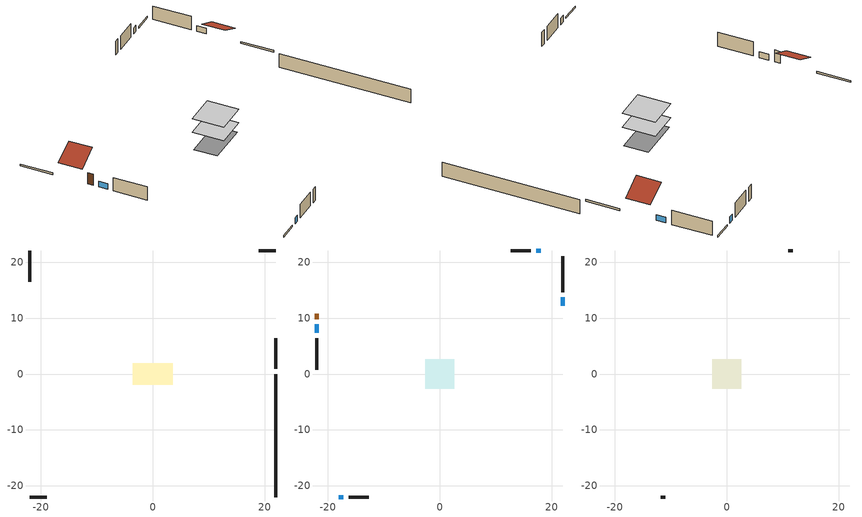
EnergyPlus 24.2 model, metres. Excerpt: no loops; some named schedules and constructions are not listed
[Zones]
basement - unconditioned
 floor foundation (Slab1 construction): -3.53,-1.96 -3.53,1.96 3.53,1.96 3.53,-1.96 z-2.13
 wall outside (RimJoist1 construction): 21.98,0.91 21.98,6.36 z0.3:0.61
 wall outside (RimJoist2 construction): -21.98,-21.98 -18.96,-21.98 z0.3:0.61
 wall outside (RimJoist3 construction): -21.98,21.98 -21.98,16.53 z0.3:0.61
 wall outside (RimJoist4 construction): 21.98,21.98 18.96,21.98 z0.3:0.61
 wall foundation (FoundationWall1 construction): 21.98,-21.98 21.98,-0.02 z-2.13:0.3
conditioned space
 floor to basement - unconditioned (Floor1 construction): -2.63,-2.63 -2.63,2.63 2.63,2.63 2.63,-2.63 z0.3
 wall outside (AdiabaticWallConstruction 1): -21.98,10.73 -21.98,9.82 z0.3:2.34
 wall outside (AdiabaticWallConstruction): 21.98,12.16 21.98,13.7 / -21.98,8.89 -21.98,7.35 z0.3:1.31; -18.04,-21.98 -17.22,-21.98 / 18.04,21.98 17.22,21.98 z0.3:1.37
 wall outside (Wall1 construction): 21.98,14.63 21.98,21.05 z0.3:2.74
 wall outside (Wall2 construction): -16.3,-21.98 -12.73,-21.98 z0.3:2.74
 wall outside (Wall3 construction): -21.98,6.42 -21.98,0.76 z0.3:2.74
 wall outside (Wall4 construction): 16.3,21.98 12.73,21.98 z0.3:2.74
 window (WindowConstruction): 21.98,12.16 21.98,13.7 z0.3:1.31
 window (WindowConstruction 1): -18.03,-21.98 -17.22,-21.98 z0.3:1.37
 window (WindowConstruction 2): -21.98,8.89 -21.98,7.35 z0.3:1.31
 window (WindowConstruction 3): 18.03,21.98 17.22,21.98 z0.3:1.37
 door (Door): -21.98,10.73 -21.98,9.82 z0.3:2.34
attic - unvented
 floor to conditioned space (Floor2 construction Reversed): -2.63,-2.63 -2.63,2.63 2.63,2.63 2.63,-2.63 z2.74
 wall outside (Wall5 construction): -11.8,-21.98 -11.01,-21.98 z0.3:2.74
 wall outside (Wall6 construction): 11.8,21.98 11.01,21.98 z0.3:2.74
 roof outside (Roof1 construction): 21.98,11.23,2.74 18.46,11.23,4.5 18.46,7.29,4.5 21.98,7.29,2.74
 roof outside (Roof2 construction): -21.98,11.66,2.74 -18.46,11.66,4.5 -18.46,15.6,4.5 -21.98,15.6,2.74
[Material] Roughness=Rough; Thermal Absorptance=0.9
Name | Thickness {m} | Conductivity {W/m-K} | Density {kg/m3} | Specific Heat {J/kg-K} | Solar Absorptance | Visible Absorptance
ceiling loosefill ins | 0.0846667 | 0.0480833 | 16.02 | 1046.75 | 0.7 | 0.7
ceiling stud and cavity | 0.1397 | 0.0920385 | 65.682 | 1177.47 | 0.7 | 0.7
floor covering | 0.0127 | 0.0433444 | 54.468 | 1339.84 | 0.6 | 0.6
floor stud and cavity | 0.1397 | 0.923637 | 92.3553 | 1139.71 | 0.7 | 0.7
gypsum board | 0.0127 | 0.160291 | 801 | 837.4 | 0.6 | 0.6
osb sheathing 0.75 in. | 0.01905 | 0.115458 | 512.64 | 1214.23 | 0.7 | 0.7
[Construction]
Floor1 construction Reversed: floor covering, osb sheathing 0.75 in., floor stud and cavity
Floor2 construction: ceiling loosefill ins, ceiling stud and cavity, gypsum board
[EnergyManagementSystem:Program]
mini_split_heat_pump_supply_fan_disaggregate_program: Set mini_split_heat_pump_supply_fan_clg = 0; Set mini_split_heat_pump_supply_fan_primary_htg = 0; Set mini_split_heat_pump_supply_fan_backup_htg = 0; If mini_split_heat_pump_clg_coil_s > 0; Set mini_split_heat_pump_supply_fan_clg = mini_split_heat_pump_supply_fan_s; ElseIf mini_split_heat_pump_htg_coil_s > 0 && (mini_split_heat_pump_backup_htg_coil_s > 0); Set mini_split_heat_pump_supply_fan_primary_htg = mini_split_heat_pump_supply_fan_s * mini_split_heat_pump_htg_coil_s / (mini_split_heat_pump_htg_coil_s + mini_split_heat_pump_backup_htg_coil_s); Set mini_split_heat_pump_supply_fan_backup_htg = mini_split_heat_pump_supply_fan_s * mini_split_heat_pump_backup_htg_coil_s / (mini_split_heat_pump_htg_coil_s + mini_split_heat_pump_backup_htg_coil_s); ElseIf mini_split_heat_pump_htg_coil_s > 0; Set mini_split_heat_pump_supply_fan_primary_htg = mini_split_heat_pump_supply_fan_s; Else; Set mini_split_heat_pump_supply_fan_backup_htg = mini_split_heat_pump_supply_fan_s; EndIf
natural_vent_program: Set Tin = tin_s; Set Tout = tout_s; Set Wout = out_wt_s; Set Pbar = out_pb_s; Set Phiout = (@RhFnTdbWPb Tout Wout Pbar); Set MaxHR = 0.0115; Set Tnvsp = (htg_sp_s + clg_sp_s) / 2; Set NVavail = natural_vent_s; Set ClgSsnAvail = cool_season; Set Qnv = 0; Set Qwhf = 0; Set whole_house_fan_mix_act = 0; Set whole_house_fan_act = 0; If ((Wout < MaxHR) && (Tin > Tout) && (Tin > Tnvsp) && (ClgSsnAvail > 0)); Set WHF_Flow = 0; Set Adj = (Tin-Tnvsp)/(Tin-Tout); Set Adj = (@Min Adj 1); Set Adj = (@Max Adj 0); If (WHF_Flow > 0); Set Qwhf = WHF_Flow*Adj; Set whole_house_fan_mix_act = WHF_Flow*Adj; Set WHF_W = 0; Set whole_house_fan_act = WHF_W*Adj; ElseIf (NVavail > 0); Set NVArea = 1942.0451481600003; Set Cs = 8.968567957270247e-05; Set Cw = 6.531778328561744e-05; Set Tdiff = Tin-Tout; Set dT = (@Abs Tdiff); Set Vwind = site_vw_s; Set SGNV = NVArea*Adj*((((Cs*dT)+(Cw*(Vwind^2)))^0.5)/1000); Set MaxNV = 0.37504090152960007; Set Qnv = (@Min SGNV MaxNV); EndIf; EndIf; Set natural_vent_flow_act = Qnv; Set whole_house_fan_flow_act = Qwhf; Set natural_vent_program_Qnv = Qnv; Set natural_vent_program_Qwhf = Qwhf
total_airflows_program: Set total_infil_flow_rate = 0; Set total_mechvent_flow_rate = 0; Set total_natvent_flow_rate = 0; Set total_whf_flow_rate = 0; Set total_infil_flow_rate = total_infil_flow_rate + (infil_program_Qinf * 1); Set total_mechvent_flow_rate = total_mechvent_flow_rate + (infil_program_Qfan * 1); Set total_natvent_flow_rate = total_natvent_flow_rate + (natural_vent_program_Qnv * 1); Set total_whf_flow_rate = total_whf_flow_rate + (natural_vent_program_Qwhf * 1)
total_loads_program: Set loads_htg_tot = 0; Set loads_clg_tot = 0; If htg_load_cond > 0; Set loads_htg_tot = loads_htg_tot + (htg_load_cond - clg_load_cond) * 1.0; EndIf; Set loads_htg_tot = (@Max loads_htg_tot 0); If clg_load_cond > 0; Set loads_clg_tot = loads_clg_tot + (clg_load_cond - htg_load_cond) * 1.0; EndIf; Set loads_clg_tot = (@Max loads_clg_tot 0)
unmet_hours_program: Set htg_unmet_hours = 0; Set clg_unmet_hours = 0; Set unit_htg_unmet_hours = 0; If ((DayOfYear >= 1) && (DayOfYear <= 365)); Set unit_htg_unmet_hours = unit_htg_unmet_hours + conditioned_space_htg_unmet_s; If unit_htg_unmet_hours > htg_unmet_hours; Set htg_unmet_hours = unit_htg_unmet_hours; EndIf; EndIf; Set unit_clg_unmet_hours = 0; If ((DayOfYear >= 1) && (DayOfYear <= 365)); Set unit_clg_unmet_hours = unit_clg_unmet_hours + conditioned_space_clg_unmet_s; If unit_clg_unmet_hours > clg_unmet_hours; Set clg_unmet_hours = unit_clg_unmet_hours; EndIf; EndIf
water_heater_Control: Set water_heater_HPWHSchedOverride = water_heater_T_set; If (water_heater_amb_temp<5.56) || (water_heater_amb_temp>48.89); Set water_heater_UESchedOverride = water_heater_T_set; Set water_heater_LESchedOverride = water_heater_T_set; Else; Set water_heater_UESchedOverride = water_heater_T_set - 9.0; Set water_heater_LESchedOverride = 0; EndIf
water_heater_hpwh_EC_adj: If WarmupFlag == 0; Set dhw_e_cons = water_heater_tank_energy + water_heater_tank_on_cycle_parasitic + water_heater_tank_off_cycle_parasitic + water_heater_coil_energy + water_heater_fan_energy; Set water_heater_hpwh_ec_adj_act = 0.0 * dhw_e_cons / 1; EndIf
water_heater_InletAir: Set water_heater_Tamb_act = water_heater_amb_temp; Set water_heater_RHamb_act = 0; Set water_heater_RHamb_act = water_heater_RHamb_act + (water_heater_amb_rh / 100) / 1; Set water_heater_sens_act = (0 - water_heater_sens_cool - (water_heater_tl + water_heater_fan_pwr)) / 1; Set water_heater_lat_act = (0 - water_heater_lat_cool) / 1
[EnergyManagementSystem:ProgramCallingManager]
component_loads_program_calling_manager: EndOfZoneTimestepAfterZoneReporting; component_loads_program
fridge_schedule_1_program_calling_manager: BeginZoneTimestepAfterInitHeatBalance; fridge_schedule_1_program
fridge_schedule_program_calling_manager: BeginZoneTimestepAfterInitHeatBalance; fridge_schedule_program
infil_program_calling_manager: BeginZoneTimestepAfterInitHeatBalance; infil_program
mini_split_heat_pump_supply_fan_disaggregate_program_calling_manager: EndOfSystemTimestepBeforeHVACReporting; mini_split_heat_pump_supply_fan_disaggregate_program
natural_vent_program_calling_manager: BeginZoneTimestepAfterInitHeatBalance; natural_vent_program
total_airflows_program_calling_manager: EndOfZoneTimestepAfterZoneReporting; total_airflows_program
total_loads_program_calling_manager: EndOfZoneTimestepAfterZoneReporting; total_loads_program
unmet_hours_program_calling_manager: EndOfZoneTimestepBeforeZoneReporting; unmet_hours_program
water_heater_hpwh_EC_adj_ProgramManager: EndOfSystemTimestepBeforeHVACReporting; water_heater_hpwh_EC_adj
water_heater_ProgramManager: InsideHVACSystemIterationLoop; water_heater_Control; water_heater_InletAir
[EnergyManagementSystem:OutputVariable]
Name | EMS Variable | Type of Data in Variable | Update Frequency | EMS Program or Subroutine | Units
mini split heat pump supply fan disaggregate clg | mini_split_heat_pump_supply_fan_clg | Summed | SystemTimestep | mini_split_heat_pump_supply_fan_disaggregate_program | J
mini split heat pump supply fan disaggregate htg backup | mini_split_heat_pump_supply_fan_backup_htg | Summed | SystemTimestep | mini_split_heat_pump_supply_fan_disaggregate_program | J
mini split heat pump supply fan disaggregate htg primary | mini_split_heat_pump_supply_fan_primary_htg | Summed | SystemTimestep | mini_split_heat_pump_supply_fan_disaggregate_program | J
loads_htg_tot_peakload_outvar; loads_htg_tot_annual_outvar; loads_htg_tot_timeseries_outvar | loads_htg_tot | Summed | ZoneTimestep | total_loads_program | J
loads_clg_tot_peakload_outvar; loads_clg_tot_annual_outvar; loads_clg_tot_timeseries_outvar | loads_clg_tot | Summed | ZoneTimestep | total_loads_program | J
htg_unmet_hours_annual_outvar; htg_unmet_hours_timeseries_outvar | htg_unmet_hours | Summed | ZoneTimestep | unmet_hours_program | hr
clg_unmet_hours_annual_outvar; clg_unmet_hours_timeseries_outvar | clg_unmet_hours | Summed | ZoneTimestep | unmet_hours_program | hr
loads_htg_roofs_annual_outvar; loads_htg_roofs_timeseries_outvar | loads_htg_roofs | Summed | ZoneTimestep | component_loads_program | J
loads_htg_ceilings_annual_outvar; loads_htg_ceilings_timeseries_outvar | loads_htg_ceilings | Summed | ZoneTimestep | component_loads_program | J
loads_htg_walls_annual_outvar; loads_htg_walls_timeseries_outvar | loads_htg_walls | Summed | ZoneTimestep | component_loads_program | J
loads_htg_rim_joists_annual_outvar; loads_htg_rim_joists_timeseries_outvar | loads_htg_rim_joists | Summed | ZoneTimestep | component_loads_program | J
loads_htg_foundation_walls_annual_outvar; loads_htg_foundation_walls_timeseries_outvar | loads_htg_foundation_walls | Summed | ZoneTimestep | component_loads_program | J
loads_htg_doors_annual_outvar; loads_htg_doors_timeseries_outvar | loads_htg_doors | Summed | ZoneTimestep | component_loads_program | J
loads_htg_windows_conduction_annual_outvar; loads_htg_windows_conduction_timeseries_outvar | loads_htg_windows_conduction | Summed | ZoneTimestep | component_loads_program | J
loads_htg_windows_solar_annual_outvar; loads_htg_windows_solar_timeseries_outvar | loads_htg_windows_solar | Summed | ZoneTimestep | component_loads_program | J
loads_htg_skylights_conduction_annual_outvar; loads_htg_skylights_conduction_timeseries_outvar | loads_htg_skylights_conduction | Summed | ZoneTimestep | component_loads_program | J
loads_htg_skylights_solar_annual_outvar; loads_htg_skylights_solar_timeseries_outvar | loads_htg_skylights_solar | Summed | ZoneTimestep | component_loads_program | J
loads_htg_floors_annual_outvar; loads_htg_floors_timeseries_outvar | loads_htg_floors | Summed | ZoneTimestep | component_loads_program | J
loads_htg_slabs_annual_outvar; loads_htg_slabs_timeseries_outvar | loads_htg_slabs | Summed | ZoneTimestep | component_loads_program | J
loads_htg_internal_mass_annual_outvar; loads_htg_internal_mass_timeseries_outvar | loads_htg_internal_mass | Summed | ZoneTimestep | component_loads_program | J
loads_htg_infil_annual_outvar; loads_htg_infil_timeseries_outvar | loads_htg_infil | Summed | ZoneTimestep | component_loads_program | J
loads_htg_natvent_annual_outvar; loads_htg_natvent_timeseries_outvar | loads_htg_natvent | Summed | ZoneTimestep | component_loads_program | J
loads_htg_mechvent_annual_outvar; loads_htg_mechvent_timeseries_outvar | loads_htg_mechvent | Summed | ZoneTimestep | component_loads_program | J
loads_htg_whf_annual_outvar; loads_htg_whf_timeseries_outvar | loads_htg_whf | Summed | ZoneTimestep | component_loads_program | J
loads_htg_ducts_annual_outvar; loads_htg_ducts_timeseries_outvar | loads_htg_ducts | Summed | ZoneTimestep | component_loads_program | J
loads_htg_intgains_annual_outvar; loads_htg_intgains_timeseries_outvar | loads_htg_intgains | Summed | ZoneTimestep | component_loads_program | J
loads_htg_lighting_annual_outvar; loads_htg_lighting_timeseries_outvar | loads_htg_lighting | Summed | ZoneTimestep | component_loads_program | J
loads_clg_roofs_annual_outvar; loads_clg_roofs_timeseries_outvar | loads_clg_roofs | Summed | ZoneTimestep | component_loads_program | J
loads_clg_ceilings_annual_outvar; loads_clg_ceilings_timeseries_outvar | loads_clg_ceilings | Summed | ZoneTimestep | component_loads_program | J
loads_clg_walls_annual_outvar; loads_clg_walls_timeseries_outvar | loads_clg_walls | Summed | ZoneTimestep | component_loads_program | J
loads_clg_rim_joists_annual_outvar; loads_clg_rim_joists_timeseries_outvar | loads_clg_rim_joists | Summed | ZoneTimestep | component_loads_program | J
loads_clg_foundation_walls_annual_outvar; loads_clg_foundation_walls_timeseries_outvar | loads_clg_foundation_walls | Summed | ZoneTimestep | component_loads_program | J
loads_clg_doors_annual_outvar; loads_clg_doors_timeseries_outvar | loads_clg_doors | Summed | ZoneTimestep | component_loads_program | J
loads_clg_windows_conduction_annual_outvar; loads_clg_windows_conduction_timeseries_outvar | loads_clg_windows_conduction | Summed | ZoneTimestep | component_loads_program | J
loads_clg_windows_solar_annual_outvar; loads_clg_windows_solar_timeseries_outvar | loads_clg_windows_solar | Summed | ZoneTimestep | component_loads_program | J
loads_clg_skylights_conduction_annual_outvar; loads_clg_skylights_conduction_timeseries_outvar | loads_clg_skylights_conduction | Summed | ZoneTimestep | component_loads_program | J
loads_clg_skylights_solar_annual_outvar; loads_clg_skylights_solar_timeseries_outvar | loads_clg_skylights_solar | Summed | ZoneTimestep | component_loads_program | J
loads_clg_floors_annual_outvar; loads_clg_floors_timeseries_outvar | loads_clg_floors | Summed | ZoneTimestep | component_loads_program | J
loads_clg_slabs_annual_outvar; loads_clg_slabs_timeseries_outvar | loads_clg_slabs | Summed | ZoneTimestep | component_loads_program | J
loads_clg_internal_mass_annual_outvar; loads_clg_internal_mass_timeseries_outvar | loads_clg_internal_mass | Summed | ZoneTimestep | component_loads_program | J
loads_clg_infil_annual_outvar; loads_clg_infil_timeseries_outvar | loads_clg_infil | Summed | ZoneTimestep | component_loads_program | J
loads_clg_natvent_annual_outvar; loads_clg_natvent_timeseries_outvar | loads_clg_natvent | Summed | ZoneTimestep | component_loads_program | J
loads_clg_mechvent_annual_outvar; loads_clg_mechvent_timeseries_outvar | loads_clg_mechvent | Summed | ZoneTimestep | component_loads_program | J
loads_clg_whf_annual_outvar; loads_clg_whf_timeseries_outvar | loads_clg_whf | Summed | ZoneTimestep | component_loads_program | J
loads_clg_ducts_annual_outvar; loads_clg_ducts_timeseries_outvar | loads_clg_ducts | Summed | ZoneTimestep | component_loads_program | J
loads_clg_intgains_annual_outvar; loads_clg_intgains_timeseries_outvar | loads_clg_intgains | Summed | ZoneTimestep | component_loads_program | J
loads_clg_lighting_annual_outvar; loads_clg_lighting_timeseries_outvar | loads_clg_lighting | Summed | ZoneTimestep | component_loads_program | J
total_infil_flow_rate_timeseries_outvar | total_infil_flow_rate | Averaged | ZoneTimestep | total_airflows_program | m^3/s
total_mechvent_flow_rate_timeseries_outvar | total_mechvent_flow_rate | Averaged | ZoneTimestep | total_airflows_program | m^3/s
total_natvent_flow_rate_timeseries_outvar | total_natvent_flow_rate | Averaged | ZoneTimestep | total_airflows_program | m^3/s
total_whf_flow_rate_timeseries_outvar | total_whf_flow_rate | Averaged | ZoneTimestep | total_airflows_program | m^3/s
[Schedule:Day:Interval]
freezer schedule day; freezer schedule day 6: No, 01:00, 0.610949, 02:00, 0.595675, 03:00, 0.580401, 04:00, 0.565128, 06:00, 0.549854, 07:00, 0.580401, 08:00, 0.610949, 10:00, 0.626223, 12:00, 0.610949, 15:00, 0.641496, 16:00, 0.626223, 17:00, 0.672044, 18:00, 0.733139, 19:00, 0.763686, 20:00, 0.733139, 21:00, 0.717865, 22:00, 0.702591, 23:00, 0.672044, 24:00, 0.626223
freezer schedule day 1: No, 01:00, 0.609489, 02:00, 0.594252, 03:00, 0.579015, 04:00, 0.563777, 06:00, 0.54854, 07:00, 0.579015, 08:00, 0.609489, 10:00, 0.624726, 12:00, 0.609489, 15:00, 0.639964, 16:00, 0.624726, 17:00, 0.670438, 18:00, 0.731387, 19:00, 0.761861, 20:00, 0.731387, 21:00, 0.71615, 22:00, 0.700912, 23:00, 0.670438, 24:00, 0.624726
freezer schedule day 2: No, 01:00, 0.791241, 02:00, 0.77146, 03:00, 0.751679, 04:00, 0.731898, 06:00, 0.712117, 07:00, 0.751679, 08:00, 0.791241, 10:00, 0.811022, 12:00, 0.791241, 15:00, 0.830803, 16:00, 0.811022, 17:00, 0.870365, 18:00, 0.949489, 19:00, 0.989051, 20:00, 0.949489, 21:00, 0.929708, 22:00, 0.909927, 23:00, 0.870365, 24:00, 0.811022
freezer schedule day 3: No, 01:00, 0.8, 02:00, 0.78, 03:00, 0.76, 04:00, 0.74, 06:00, 0.72, 07:00, 0.76, 08:00, 0.8, 10:00, 0.82, 12:00, 0.8, 15:00, 0.84, 16:00, 0.82, 17:00, 0.88, 18:00, 0.96, 19:00, 1, 20:00, 0.96, 21:00, 0.94, 22:00, 0.92, 23:00, 0.88, 24:00, 0.82
freezer schedule day 4: No, 01:00, 0.679562, 02:00, 0.662573, 03:00, 0.645584, 04:00, 0.628595, 06:00, 0.611606, 07:00, 0.645584, 08:00, 0.679562, 10:00, 0.696551, 12:00, 0.679562, 15:00, 0.71354, 16:00, 0.696551, 17:00, 0.747518, 18:00, 0.815474, 19:00, 0.849453, 20:00, 0.815474, 21:00, 0.798485, 22:00, 0.781496, 23:00, 0.747518, 24:00, 0.696551
freezer schedule day 5: No, 01:00, 0.675182, 02:00, 0.658303, 03:00, 0.641423, 04:00, 0.624544, 06:00, 0.607664, 07:00, 0.641423, 08:00, 0.675182, 10:00, 0.692062, 12:00, 0.675182, 15:00, 0.708942, 16:00, 0.692062, 17:00, 0.742701, 18:00, 0.810219, 19:00, 0.843978, 20:00, 0.810219, 21:00, 0.793339, 22:00, 0.77646, 23:00, 0.742701, 24:00, 0.692062
freezer schedule default day; trans schedule winter=0.85 summer=0.7 default day; mech vent bath fan 0 schedule default day; mech vent range fan 0 schedule default day; misc pool heater schedule default day; misc pool pump schedule default day; misc well pump schedule default day; general water use schedule default day; misc grill schedule default day; cooling season schedule day; cooling season schedule day 2; cooling season schedule default day; exterior lighting schedule default day; natural vent schedule default day: No, 24:00, 0
trans schedule winter=0.85 summer=0.7 day; trans schedule winter=0.85 summer=0.7 day 2: No, 24:00, 0.85
trans schedule winter=0.85 summer=0.7 day 1: No, 24:00, 0.7
mech vent bath fan 0 schedule day: No, 04:00, 0, 05:00, 1, 24:00, 0
mech vent range fan 0 schedule day: No, 06:00, 0, 07:00, 1, 24:00, 0
misc pool heater schedule day; misc pool heater schedule day 10; misc pool pump schedule day; misc pool pump schedule day 10: No, 03:00, 0.0234796, 04:00, 0.0313062, 05:00, 0.0626123, 06:00, 0.117398, 07:00, 0.20349, 08:00, 0.344368, 09:00, 0.657429, 10:00, 0.947011, 11:00, 0.993971, 12:00, 0.947011, 13:00, 0.939185, 14:00, 0.704389, 15:00, 0.586991, 16:00, 0.477419, 17:00, 0.289582, 18:00, 0.18001, 19:00, 0.101745, 20:00, 0.0626123, 21:00, 0.0313062, 24:00, 0.0234796
misc pool heater schedule day 1; misc pool pump schedule day 1: No, 03:00, 0.023622, 04:00, 0.0314961, 05:00, 0.0629921, 06:00, 0.11811, 07:00, 0.204724, 08:00, 0.346457, 09:00, 0.661417, 10:00, 0.952756, 11:00, 1, 12:00, 0.952756, 13:00, 0.944882, 14:00, 0.708661, 15:00, 0.590551, 16:00, 0.480315, 17:00, 0.291339, 18:00, 0.181102, 19:00, 0.102362, 20:00, 0.0629921, 21:00, 0.0314961, 24:00, 0.023622
misc pool heater schedule day 2; misc pool heater schedule day 4; misc pool pump schedule day 2; misc pool pump schedule day 4: No, 03:00, 0.0206108, 04:00, 0.0274811, 05:00, 0.0549621, 06:00, 0.103054, 07:00, 0.178627, 08:00, 0.302292, 09:00, 0.577102, 10:00, 0.831302, 11:00, 0.872524, 12:00, 0.831302, 13:00, 0.824432, 14:00, 0.618324, 15:00, 0.51527, 16:00, 0.419086, 17:00, 0.2542, 18:00, 0.158016, 19:00, 0.0893134, 20:00, 0.0549621, 21:00, 0.0274811, 24:00, 0.0206108
misc pool heater schedule day 3; misc pool pump schedule day 3: No, 03:00, 0.0205498, 04:00, 0.0273997, 05:00, 0.0547994, 06:00, 0.102749, 07:00, 0.178098, 08:00, 0.301396, 09:00, 0.575393, 10:00, 0.82884, 11:00, 0.86994, 12:00, 0.82884, 13:00, 0.82199, 14:00, 0.616493, 15:00, 0.513744, 16:00, 0.417845, 17:00, 0.253447, 18:00, 0.157548, 19:00, 0.0890489, 20:00, 0.0547994, 21:00, 0.0273997, 24:00, 0.0205498
misc pool heater schedule day 5; misc pool heater schedule day 7; misc pool pump schedule day 5; misc pool pump schedule day 7: No, 03:00, 0.0180675, 04:00, 0.02409, 05:00, 0.04818, 06:00, 0.0903375, 07:00, 0.156585, 08:00, 0.26499, 09:00, 0.50589, 10:00, 0.728723, 11:00, 0.764858, 12:00, 0.728723, 13:00, 0.7227, 14:00, 0.542025, 15:00, 0.451688, 16:00, 0.367373, 17:00, 0.222833, 18:00, 0.138518, 19:00, 0.0782925, 20:00, 0.04818, 21:00, 0.02409, 24:00, 0.0180675
misc pool heater schedule day 6; misc pool pump schedule day 6: No, 03:00, 0.0179658, 04:00, 0.0239544, 05:00, 0.0479087, 06:00, 0.0898289, 07:00, 0.155703, 08:00, 0.263498, 09:00, 0.503042, 10:00, 0.72462, 11:00, 0.760551, 12:00, 0.72462, 13:00, 0.718631, 14:00, 0.538973, 15:00, 0.449144, 16:00, 0.365304, 17:00, 0.221578, 18:00, 0.137738, 19:00, 0.0778517, 20:00, 0.0479087, 21:00, 0.0239544, 24:00, 0.0179658
misc pool heater schedule day 8; misc pool pump schedule day 8: No, 03:00, 0.0198987, 04:00, 0.0265316, 05:00, 0.0530631, 06:00, 0.0994934, 07:00, 0.172455, 08:00, 0.291847, 09:00, 0.557163, 10:00, 0.80258, 11:00, 0.842377, 12:00, 0.80258, 13:00, 0.795947, 14:00, 0.59696, 15:00, 0.497467, 16:00, 0.404606, 17:00, 0.245417, 18:00, 0.152557, 19:00, 0.0862276, 20:00, 0.0530631, 21:00, 0.0265316, 24:00, 0.0198987
misc pool heater schedule day 9; misc pool pump schedule day 9: No, 03:00, 0.0198173, 04:00, 0.0264231, 05:00, 0.0528461, 06:00, 0.0990865, 07:00, 0.17175, 08:00, 0.290654, 09:00, 0.554884, 10:00, 0.799297, 11:00, 0.838932, 12:00, 0.799297, 13:00, 0.792692, 14:00, 0.594519, 15:00, 0.495432, 16:00, 0.402952, 17:00, 0.244413, 18:00, 0.151933, 19:00, 0.0858749, 20:00, 0.0528461, 21:00, 0.0264231, 24:00, 0.0198173
misc well pump schedule day: No, 01:00, 0.511628, 02:00, 0.267442, 03:00, 0.22093, 04:00, 0.174419, 05:00, 0.186047, 06:00, 0.209302, 07:00, 0.302326, 09:00, 0.383721, 10:00, 0.372093, 12:00, 0.383721, 15:00, 0.372093, 16:00, 0.383721, 17:00, 0.523256, 18:00, 0.662791, 19:00, 0.767442, 20:00, 0.883721, 21:00, 0.94186, 22:00, 1, 23:00, 0.872093, 24:00, 0.755814
general water use schedule day: No, 01:00, 0.315068, 03:00, 0.287671, 04:00, 0.342466, 05:00, 0.369863, 06:00, 0.520548, 07:00, 0.60274, 08:00, 0.534247, 10:00, 0.506849, 11:00, 0.465753, 14:00, 0.479452, 15:00, 0.534247, 16:00, 0.589041, 17:00, 0.69863, 18:00, 0.876712, 19:00, 0.890411, 20:00, 0.986301, 21:00, 1, 22:00, 0.863014, 23:00, 0.616438, 24:00, 0.465753
misc grill schedule day: No, 01:00, 0.0248447, 03:00, 0.00621118, 04:00, 0.0124224, 05:00, 0.0434783, 06:00, 0.0745342, 07:00, 0.180124, 08:00, 0.285714, 09:00, 0.273292, 10:00, 0.254658, 11:00, 0.273292, 12:00, 0.285714, 13:00, 0.26087, 14:00, 0.236025, 15:00, 0.304348, 16:00, 0.36646, 17:00, 0.68323, 18:00, 1, 19:00, 0.714286, 20:00, 0.434783, 21:00, 0.273292, 22:00, 0.118012, 23:00, 0.0807453, 24:00, 0.0434783
cooling season schedule day 1; natural vent schedule day: No, 24:00, 1
exterior lighting schedule day: No, 01:00, 0.566667, 03:00, 0.524167, 05:00, 0.495833, 06:00, 0.5525, 07:00, 0.623333, 08:00, 0.580833, 09:00, 0.439167, 10:00, 0.354167, 12:00, 0.34, 13:00, 0.354167, 14:00, 0.396667, 15:00, 0.425, 16:00, 0.495833, 17:00, 0.623333, 18:00, 0.793333, 19:00, 0.906667, 20:00, 0.963333, 21:00, 0.991667, 22:00, 0.920833, 23:00, 0.793333, 24:00, 0.665833
exterior lighting schedule day 1: No, 01:00, 0.528571, 03:00, 0.488929, 05:00, 0.4625, 06:00, 0.515357, 07:00, 0.581429, 08:00, 0.541786, 09:00, 0.409643, 10:00, 0.330357, 12:00, 0.317143, 13:00, 0.330357, 14:00, 0.37, 15:00, 0.396429, 16:00, 0.4625, 17:00, 0.581429, 18:00, 0.74, 19:00, 0.845714, 20:00, 0.898571, 21:00, 0.925, 22:00, 0.858929, 23:00, 0.74, 24:00, 0.621071
exterior lighting schedule day 10: No, 01:00, 0.552381, 03:00, 0.510952, 05:00, 0.483333, 06:00, 0.538571, 07:00, 0.607619, 08:00, 0.56619, 09:00, 0.428095, 10:00, 0.345238, 12:00, 0.331429, 13:00, 0.345238, 14:00, 0.386667, 15:00, 0.414286, 16:00, 0.483333, 17:00, 0.607619, 18:00, 0.773333, 19:00, 0.88381, 20:00, 0.939048, 21:00, 0.966667, 22:00, 0.897619, 23:00, 0.773333, 24:00, 0.649048
exterior lighting schedule day 11: No, 01:00, 0.571429, 03:00, 0.528571, 05:00, 0.5, 06:00, 0.557143, 07:00, 0.628571, 08:00, 0.585714, 09:00, 0.442857, 10:00, 0.357143, 12:00, 0.342857, 13:00, 0.357143, 14:00, 0.4, 15:00, 0.428571, 16:00, 0.5, 17:00, 0.628571, 18:00, 0.8, 19:00, 0.914286, 20:00, 0.971429, 21:00, 1, 22:00, 0.928571, 23:00, 0.8, 24:00, 0.671429
exterior lighting schedule day 2: No, 01:00, 0.485714, 03:00, 0.449286, 05:00, 0.425, 06:00, 0.473571, 07:00, 0.534286, 08:00, 0.497857, 09:00, 0.376429, 10:00, 0.303571, 12:00, 0.291429, 13:00, 0.303571, 14:00, 0.34, 15:00, 0.364286, 16:00, 0.425, 17:00, 0.534286, 18:00, 0.68, 19:00, 0.777143, 20:00, 0.825714, 21:00, 0.85, 22:00, 0.789286, 23:00, 0.68, 24:00, 0.570714
exterior lighting schedule day 3: No, 01:00, 0.442857, 03:00, 0.409643, 05:00, 0.3875, 06:00, 0.431786, 07:00, 0.487143, 08:00, 0.453929, 09:00, 0.343214, 10:00, 0.276786, 12:00, 0.265714, 13:00, 0.276786, 14:00, 0.31, 15:00, 0.332143, 16:00, 0.3875, 17:00, 0.487143, 18:00, 0.62, 19:00, 0.708571, 20:00, 0.752857, 21:00, 0.775, 22:00, 0.719643, 23:00, 0.62, 24:00, 0.520357
exterior lighting schedule day 4: No, 01:00, 0.4, 03:00, 0.37, 05:00, 0.35, 06:00, 0.39, 07:00, 0.44, 08:00, 0.41, 09:00, 0.31, 10:00, 0.25, 12:00, 0.24, 13:00, 0.25, 14:00, 0.28, 15:00, 0.3, 16:00, 0.35, 17:00, 0.44, 18:00, 0.56, 19:00, 0.64, 20:00, 0.68, 21:00, 0.7, 22:00, 0.65, 23:00, 0.56, 24:00, 0.47
exterior lighting schedule day 5: No, 01:00, 0.380952, 03:00, 0.352381, 05:00, 0.333333, 06:00, 0.371429, 07:00, 0.419048, 08:00, 0.390476, 09:00, 0.295238, 10:00, 0.238095, 12:00, 0.228571, 13:00, 0.238095, 14:00, 0.266667, 15:00, 0.285714, 16:00, 0.333333, 17:00, 0.419048, 18:00, 0.533333, 19:00, 0.609524, 20:00, 0.647619, 21:00, 0.666667, 22:00, 0.619048, 23:00, 0.533333, 24:00, 0.447619
exterior lighting schedule day 6: No, 01:00, 0.390476, 03:00, 0.36119, 05:00, 0.341667, 06:00, 0.380714, 07:00, 0.429524, 08:00, 0.400238, 09:00, 0.302619, 10:00, 0.244048, 12:00, 0.234286, 13:00, 0.244048, 14:00, 0.273333, 15:00, 0.292857, 16:00, 0.341667, 17:00, 0.429524, 18:00, 0.546667, 19:00, 0.624762, 20:00, 0.66381, 21:00, 0.683333, 22:00, 0.634524, 23:00, 0.546667, 24:00, 0.45881
exterior lighting schedule day 7: No, 01:00, 0.419048, 03:00, 0.387619, 05:00, 0.366667, 06:00, 0.408571, 07:00, 0.460952, 08:00, 0.429524, 09:00, 0.324762, 10:00, 0.261905, 12:00, 0.251429, 13:00, 0.261905, 14:00, 0.293333, 15:00, 0.314286, 16:00, 0.366667, 17:00, 0.460952, 18:00, 0.586667, 19:00, 0.670476, 20:00, 0.712381, 21:00, 0.733333, 22:00, 0.680952, 23:00, 0.586667, 24:00, 0.492381
exterior lighting schedule day 8: No, 01:00, 0.466667, 03:00, 0.431667, 05:00, 0.408333, 06:00, 0.455, 07:00, 0.513333, 08:00, 0.478333, 09:00, 0.361667, 10:00, 0.291667, 12:00, 0.28, 13:00, 0.291667, 14:00, 0.326667, 15:00, 0.35, 16:00, 0.408333, 17:00, 0.513333, 18:00, 0.653333, 19:00, 0.746667, 20:00, 0.793333, 21:00, 0.816667, 22:00, 0.758333, 23:00, 0.653333, 24:00, 0.548333
exterior lighting schedule day 9: No, 01:00, 0.509524, 03:00, 0.47131, 05:00, 0.445833, 06:00, 0.496786, 07:00, 0.560476, 08:00, 0.522262, 09:00, 0.394881, 10:00, 0.318452, 12:00, 0.305714, 13:00, 0.318452, 14:00, 0.356667, 15:00, 0.382143, 16:00, 0.445833, 17:00, 0.560476, 18:00, 0.713333, 19:00, 0.815238, 20:00, 0.86619, 21:00, 0.891667, 22:00, 0.827976, 23:00, 0.713333, 24:00, 0.59869
[Schedule:Week:Daily]
trans schedule winter=0.85 summer=0.7 Week Rule - Jan1-May26: trans schedule winter=0.85 summer=0.7 day, trans schedule winter=0.85 summer=0.7 day, trans schedule winter=0.85 summer=0.7 day, trans schedule winter=0.85 summer=0.7 day, trans schedule winter=0.85 summer=0.7 day, trans schedule winter=0.85 summer=0.7 day, trans schedule winter=0.85 summer=0.7 day, trans schedule winter=0.85 summer=0.7 default day, trans schedule winter=0.85 summer=0.7 default day, trans schedule winter=0.85 summer=0.7 default day, trans schedule winter=0.85 summer=0.7 default day, trans schedule winter=0.85 summer=0.7 default day
trans schedule winter=0.85 summer=0.7 Week Rule - May27-Jun2: trans schedule winter=0.85 summer=0.7 day, trans schedule winter=0.85 summer=0.7 day, trans schedule winter=0.85 summer=0.7 day, trans schedule winter=0.85 summer=0.7 day, trans schedule winter=0.85 summer=0.7 day, trans schedule winter=0.85 summer=0.7 day 1, trans schedule winter=0.85 summer=0.7 day 1, trans schedule winter=0.85 summer=0.7 default day, trans schedule winter=0.85 summer=0.7 default day, trans schedule winter=0.85 summer=0.7 default day, trans schedule winter=0.85 summer=0.7 default day, trans schedule winter=0.85 summer=0.7 default day
trans schedule winter=0.85 summer=0.7 Week Rule - Jun3-Sep29: trans schedule winter=0.85 summer=0.7 day 1, trans schedule winter=0.85 summer=0.7 day 1, trans schedule winter=0.85 summer=0.7 day 1, trans schedule winter=0.85 summer=0.7 day 1, trans schedule winter=0.85 summer=0.7 day 1, trans schedule winter=0.85 summer=0.7 day 1, trans schedule winter=0.85 summer=0.7 day 1, trans schedule winter=0.85 summer=0.7 default day, trans schedule winter=0.85 summer=0.7 default day, trans schedule winter=0.85 summer=0.7 default day, trans schedule winter=0.85 summer=0.7 default day, trans schedule winter=0.85 summer=0.7 default day
trans schedule winter=0.85 summer=0.7 Week Rule - Sep30-Oct6: trans schedule winter=0.85 summer=0.7 day 1, trans schedule winter=0.85 summer=0.7 day 2, trans schedule winter=0.85 summer=0.7 day 2, trans schedule winter=0.85 summer=0.7 day 2, trans schedule winter=0.85 summer=0.7 day 2, trans schedule winter=0.85 summer=0.7 day 2, trans schedule winter=0.85 summer=0.7 day 2, trans schedule winter=0.85 summer=0.7 default day, trans schedule winter=0.85 summer=0.7 default day, trans schedule winter=0.85 summer=0.7 default day, trans schedule winter=0.85 summer=0.7 default day, trans schedule winter=0.85 summer=0.7 default day
trans schedule winter=0.85 summer=0.7 Week Rule - Oct7-Dec31: trans schedule winter=0.85 summer=0.7 day 2, trans schedule winter=0.85 summer=0.7 day 2, trans schedule winter=0.85 summer=0.7 day 2, trans schedule winter=0.85 summer=0.7 day 2, trans schedule winter=0.85 summer=0.7 day 2, trans schedule winter=0.85 summer=0.7 day 2, trans schedule winter=0.85 summer=0.7 day 2, trans schedule winter=0.85 summer=0.7 default day, trans schedule winter=0.85 summer=0.7 default day, trans schedule winter=0.85 summer=0.7 default day, trans schedule winter=0.85 summer=0.7 default day, trans schedule winter=0.85 summer=0.7 default day
misc pool pump schedule Week Rule - Aug26-Sep1: misc pool pump schedule day 6, misc pool pump schedule day 6, misc pool pump schedule day 6, misc pool pump schedule day 6, misc pool pump schedule day 6, misc pool pump schedule day 6, misc pool pump schedule day 7, misc pool pump schedule default day, misc pool pump schedule default day, misc pool pump schedule default day, misc pool pump schedule default day, misc pool pump schedule default day
misc pool pump schedule Week Rule - Sep2-Sep29: misc pool pump schedule day 7, misc pool pump schedule day 7, misc pool pump schedule day 7, misc pool pump schedule day 7, misc pool pump schedule day 7, misc pool pump schedule day 7, misc pool pump schedule day 7, misc pool pump schedule default day, misc pool pump schedule default day, misc pool pump schedule default day, misc pool pump schedule default day, misc pool pump schedule default day
misc pool pump schedule Week Rule - Sep30-Oct6: misc pool pump schedule day 7, misc pool pump schedule day 8, misc pool pump schedule day 8, misc pool pump schedule day 8, misc pool pump schedule day 8, misc pool pump schedule day 8, misc pool pump schedule day 8, misc pool pump schedule default day, misc pool pump schedule default day, misc pool pump schedule default day, misc pool pump schedule default day, misc pool pump schedule default day
misc pool pump schedule Week Rule - Oct7-Oct27: misc pool pump schedule day 8, misc pool pump schedule day 8, misc pool pump schedule day 8, misc pool pump schedule day 8, misc pool pump schedule day 8, misc pool pump schedule day 8, misc pool pump schedule day 8, misc pool pump schedule default day, misc pool pump schedule default day, misc pool pump schedule default day, misc pool pump schedule default day, misc pool pump schedule default day
misc pool pump schedule Week Rule - Oct28-Nov3: misc pool pump schedule day 8, misc pool pump schedule day 8, misc pool pump schedule day 8, misc pool pump schedule day 8, misc pool pump schedule day 9, misc pool pump schedule day 9, misc pool pump schedule day 9, misc pool pump schedule default day, misc pool pump schedule default day, misc pool pump schedule default day, misc pool pump schedule default day, misc pool pump schedule default day
misc pool pump schedule Week Rule - Nov4-Nov24: misc pool pump schedule day 9, misc pool pump schedule day 9, misc pool pump schedule day 9, misc pool pump schedule day 9, misc pool pump schedule day 9, misc pool pump schedule day 9, misc pool pump schedule day 9, misc pool pump schedule default day, misc pool pump schedule default day, misc pool pump schedule default day, misc pool pump schedule default day, misc pool pump schedule default day
misc pool pump schedule Week Rule - Nov25-Dec1: misc pool pump schedule day 9, misc pool pump schedule day 9, misc pool pump schedule day 9, misc pool pump schedule day 9, misc pool pump schedule day 9, misc pool pump schedule day 9, misc pool pump schedule day 10, misc pool pump schedule default day, misc pool pump schedule default day, misc pool pump schedule default day, misc pool pump schedule default day, misc pool pump schedule default day
misc pool pump schedule Week Rule - Dec2-Dec31: misc pool pump schedule day 10, misc pool pump schedule day 10, misc pool pump schedule day 10, misc pool pump schedule day 10, misc pool pump schedule day 10, misc pool pump schedule day 10, misc pool pump schedule day 10, misc pool pump schedule default day, misc pool pump schedule default day, misc pool pump schedule default day, misc pool pump schedule default day, misc pool pump schedule default day
misc well pump schedule Week Rule - Jan1-Dec31: misc well pump schedule day, misc well pump schedule day, misc well pump schedule day, misc well pump schedule day, misc well pump schedule day, misc well pump schedule day, misc well pump schedule day, misc well pump schedule default day, misc well pump schedule default day, misc well pump schedule default day, misc well pump schedule default day, misc well pump schedule default day
general water use schedule Week Rule - Jan1-Dec31: general water use schedule day, general water use schedule day, general water use schedule day, general water use schedule day, general water use schedule day, general water use schedule day, general water use schedule day, general water use schedule default day, general water use schedule default day, general water use schedule default day, general water use schedule default day, general water use schedule default day
misc grill schedule Week Rule - Jan1-Dec31: misc grill schedule day, misc grill schedule day, misc grill schedule day, misc grill schedule day, misc grill schedule day, misc grill schedule day, misc grill schedule day, misc grill schedule default day, misc grill schedule default day, misc grill schedule default day, misc grill schedule default day, misc grill schedule default day
cooling season schedule Week Rule - Jan1-May26: cooling season schedule day, cooling season schedule day, cooling season schedule day, cooling season schedule day, cooling season schedule day, cooling season schedule day, cooling season schedule day, cooling season schedule default day, cooling season schedule default day, cooling season schedule default day, cooling season schedule default day, cooling season schedule default day
cooling season schedule Week Rule - May27-Jun2: cooling season schedule day, cooling season schedule day, cooling season schedule day, cooling season schedule day, cooling season schedule day, cooling season schedule day 1, cooling season schedule day 1, cooling season schedule default day, cooling season schedule default day, cooling season schedule default day, cooling season schedule default day, cooling season schedule default day
cooling season schedule Week Rule - Jun3-Sep29: cooling season schedule day 1, cooling season schedule day 1, cooling season schedule day 1, cooling season schedule day 1, cooling season schedule day 1, cooling season schedule day 1, cooling season schedule day 1, cooling season schedule default day, cooling season schedule default day, cooling season schedule default day, cooling season schedule default day, cooling season schedule default day
cooling season schedule Week Rule - Sep30-Oct6: cooling season schedule day 1, cooling season schedule day 2, cooling season schedule day 2, cooling season schedule day 2, cooling season schedule day 2, cooling season schedule day 2, cooling season schedule day 2, cooling season schedule default day, cooling season schedule default day, cooling season schedule default day, cooling season schedule default day, cooling season schedule default day
cooling season schedule Week Rule - Oct7-Dec31: cooling season schedule day 2, cooling season schedule day 2, cooling season schedule day 2, cooling season schedule day 2, cooling season schedule day 2, cooling season schedule day 2, cooling season schedule day 2, cooling season schedule default day, cooling season schedule default day, cooling season schedule default day, cooling season schedule default day, cooling season schedule default day
exterior lighting schedule Week Rule - Jan1-Jan27: exterior lighting schedule day, exterior lighting schedule day, exterior lighting schedule day, exterior lighting schedule day, exterior lighting schedule day, exterior lighting schedule day, exterior lighting schedule day, exterior lighting schedule default day, exterior lighting schedule default day, exterior lighting schedule default day, exterior lighting schedule default day, exterior lighting schedule default day
exterior lighting schedule Week Rule - Jan28-Feb3: exterior lighting schedule day, exterior lighting schedule day, exterior lighting schedule day, exterior lighting schedule day, exterior lighting schedule day 1, exterior lighting schedule day 1, exterior lighting schedule day 1, exterior lighting schedule default day, exterior lighting schedule default day, exterior lighting schedule default day, exterior lighting schedule default day, exterior lighting schedule default day
exterior lighting schedule Week Rule - Feb4-Feb24: exterior lighting schedule day 1, exterior lighting schedule day 1, exterior lighting schedule day 1, exterior lighting schedule day 1, exterior lighting schedule day 1, exterior lighting schedule day 1, exterior lighting schedule day 1, exterior lighting schedule default day, exterior lighting schedule default day, exterior lighting schedule default day, exterior lighting schedule default day, exterior lighting schedule default day
exterior lighting schedule Week Rule - Feb25-Mar3: exterior lighting schedule day 1, exterior lighting schedule day 1, exterior lighting schedule day 1, exterior lighting schedule day 1, exterior lighting schedule day 2, exterior lighting schedule day 2, exterior lighting schedule day 2, exterior lighting schedule default day, exterior lighting schedule default day, exterior lighting schedule default day, exterior lighting schedule default day, exterior lighting schedule default day
exterior lighting schedule Week Rule - Mar4-Mar31: exterior lighting schedule day 2, exterior lighting schedule day 2, exterior lighting schedule day 2, exterior lighting schedule day 2, exterior lighting schedule day 2, exterior lighting schedule day 2, exterior lighting schedule day 2, exterior lighting schedule default day, exterior lighting schedule default day, exterior lighting schedule default day, exterior lighting schedule default day, exterior lighting schedule default day
exterior lighting schedule Week Rule - Apr1-Apr28: exterior lighting schedule day 3, exterior lighting schedule day 3, exterior lighting schedule day 3, exterior lighting schedule day 3, exterior lighting schedule day 3, exterior lighting schedule day 3, exterior lighting schedule day 3, exterior lighting schedule default day, exterior lighting schedule default day, exterior lighting schedule default day, exterior lighting schedule default day, exterior lighting schedule default day
exterior lighting schedule Week Rule - Apr29-May5: exterior lighting schedule day 3, exterior lighting schedule day 3, exterior lighting schedule day 4, exterior lighting schedule day 4, exterior lighting schedule day 4, exterior lighting schedule day 4, exterior lighting schedule day 4, exterior lighting schedule default day, exterior lighting schedule default day, exterior lighting schedule default day, exterior lighting schedule default day, exterior lighting schedule default day
exterior lighting schedule Week Rule - May6-May26: exterior lighting schedule day 4, exterior lighting schedule day 4, exterior lighting schedule day 4, exterior lighting schedule day 4, exterior lighting schedule day 4, exterior lighting schedule day 4, exterior lighting schedule day 4, exterior lighting schedule default day, exterior lighting schedule default day, exterior lighting schedule default day, exterior lighting schedule default day, exterior lighting schedule default day
exterior lighting schedule Week Rule - May27-Jun2: exterior lighting schedule day 4, exterior lighting schedule day 4, exterior lighting schedule day 4, exterior lighting schedule day 4, exterior lighting schedule day 4, exterior lighting schedule day 5, exterior lighting schedule day 5, exterior lighting schedule default day, exterior lighting schedule default day, exterior lighting schedule default day, exterior lighting schedule default day, exterior lighting schedule default day
exterior lighting schedule Week Rule - Jun3-Jun30: exterior lighting schedule day 5, exterior lighting schedule day 5, exterior lighting schedule day 5, exterior lighting schedule day 5, exterior lighting schedule day 5, exterior lighting schedule day 5, exterior lighting schedule day 5, exterior lighting schedule default day, exterior lighting schedule default day, exterior lighting schedule default day, exterior lighting schedule default day, exterior lighting schedule default day
exterior lighting schedule Week Rule - Jul1-Jul28: exterior lighting schedule day 6, exterior lighting schedule day 6, exterior lighting schedule day 6, exterior lighting schedule day 6, exterior lighting schedule day 6, exterior lighting schedule day 6, exterior lighting schedule day 6, exterior lighting schedule default day, exterior lighting schedule default day, exterior lighting schedule default day, exterior lighting schedule default day, exterior lighting schedule default day
exterior lighting schedule Week Rule - Jul29-Aug4: exterior lighting schedule day 6, exterior lighting schedule day 6, exterior lighting schedule day 6, exterior lighting schedule day 7, exterior lighting schedule day 7, exterior lighting schedule day 7, exterior lighting schedule day 7, exterior lighting schedule default day, exterior lighting schedule default day, exterior lighting schedule default day, exterior lighting schedule default day, exterior lighting schedule default day
exterior lighting schedule Week Rule - Aug5-Aug25: exterior lighting schedule day 7, exterior lighting schedule day 7, exterior lighting schedule day 7, exterior lighting schedule day 7, exterior lighting schedule day 7, exterior lighting schedule day 7, exterior lighting schedule day 7, exterior lighting schedule default day, exterior lighting schedule default day, exterior lighting schedule default day, exterior lighting schedule default day, exterior lighting schedule default day
exterior lighting schedule Week Rule - Aug26-Sep1: exterior lighting schedule day 7, exterior lighting schedule day 7, exterior lighting schedule day 7, exterior lighting schedule day 7, exterior lighting schedule day 7, exterior lighting schedule day 7, exterior lighting schedule day 8, exterior lighting schedule default day, exterior lighting schedule default day, exterior lighting schedule default day, exterior lighting schedule default day, exterior lighting schedule default day
exterior lighting schedule Week Rule - Sep2-Sep29: exterior lighting schedule day 8, exterior lighting schedule day 8, exterior lighting schedule day 8, exterior lighting schedule day 8, exterior lighting schedule day 8, exterior lighting schedule day 8, exterior lighting schedule day 8, exterior lighting schedule default day, exterior lighting schedule default day, exterior lighting schedule default day, exterior lighting schedule default day, exterior lighting schedule default day
exterior lighting schedule Week Rule - Sep30-Oct6: exterior lighting schedule day 8, exterior lighting schedule day 9, exterior lighting schedule day 9, exterior lighting schedule day 9, exterior lighting schedule day 9, exterior lighting schedule day 9, exterior lighting schedule day 9, exterior lighting schedule default day, exterior lighting schedule default day, exterior lighting schedule default day, exterior lighting schedule default day, exterior lighting schedule default day
exterior lighting schedule Week Rule - Oct7-Oct27: exterior lighting schedule day 9, exterior lighting schedule day 9, exterior lighting schedule day 9, exterior lighting schedule day 9, exterior lighting schedule day 9, exterior lighting schedule day 9, exterior lighting schedule day 9, exterior lighting schedule default day, exterior lighting schedule default day, exterior lighting schedule default day, exterior lighting schedule default day, exterior lighting schedule default day
exterior lighting schedule Week Rule - Oct28-Nov3: exterior lighting schedule day 9, exterior lighting schedule day 9, exterior lighting schedule day 9, exterior lighting schedule day 9, exterior lighting schedule day 10, exterior lighting schedule day 10, exterior lighting schedule day 10, exterior lighting schedule default day, exterior lighting schedule default day, exterior lighting schedule default day, exterior lighting schedule default day, exterior lighting schedule default day
exterior lighting schedule Week Rule - Nov4-Nov24: exterior lighting schedule day 10, exterior lighting schedule day 10, exterior lighting schedule day 10, exterior lighting schedule day 10, exterior lighting schedule day 10, exterior lighting schedule day 10, exterior lighting schedule day 10, exterior lighting schedule default day, exterior lighting schedule default day, exterior lighting schedule default day, exterior lighting schedule default day, exterior lighting schedule default day
exterior lighting schedule Week Rule - Nov25-Dec1: exterior lighting schedule day 10, exterior lighting schedule day 10, exterior lighting schedule day 10, exterior lighting schedule day 10, exterior lighting schedule day 10, exterior lighting schedule day 10, exterior lighting schedule day 11, exterior lighting schedule default day, exterior lighting schedule default day, exterior lighting schedule default day, exterior lighting schedule default day, exterior lighting schedule default day
exterior lighting schedule Week Rule - Dec2-Dec31: exterior lighting schedule day 11, exterior lighting schedule day 11, exterior lighting schedule day 11, exterior lighting schedule day 11, exterior lighting schedule day 11, exterior lighting schedule day 11, exterior lighting schedule day 11, exterior lighting schedule default day, exterior lighting schedule default day, exterior lighting schedule default day, exterior lighting schedule default day, exterior lighting schedule default day
natural vent schedule Week Rule - Jan1-Jan6: natural vent schedule day, natural vent schedule day, natural vent schedule default day, natural vent schedule day, natural vent schedule default day, natural vent schedule day, natural vent schedule default day, natural vent schedule default day, natural vent schedule default day, natural vent schedule default day, natural vent schedule default day, natural vent schedule default day
natural vent schedule Week Rule - Jan7-Dec31: natural vent schedule default day, natural vent schedule day, natural vent schedule default day, natural vent schedule day, natural vent schedule default day, natural vent schedule day, natural vent schedule default day, natural vent schedule default day, natural vent schedule default day, natural vent schedule default day, natural vent schedule default day, natural vent schedule default day
[Schedule:Year]
cooling season schedule: cooling season schedule Week Rule - Jan1-May26, 1, 1, 5, 26, cooling season schedule Week Rule - May27-Jun2, 5, 27, 6, 2, cooling season schedule Week Rule - Jun3-Sep29, 6, 3, 9, 29, cooling season schedule Week Rule - Sep30-Oct6, 9, 30, 10, 6, cooling season schedule Week Rule - Oct7-Dec31, 10, 7, 12, 31
natural vent schedule: natural vent schedule Week Rule - Jan1-Jan6, 1, 1, 1, 6, natural vent schedule Week Rule - Jan7-Dec31, 1, 7, 12, 31
[Schedule:File]
hot_water_dishwasher: File=in.schedules.csv; Column Number=6; Rows to Skip at Top=1; Number of Hours of Data=8760; Column Separator=Comma; Interpolate to Timestep=Yes; Minutes per Item=15; Adjust Schedule for Daylight Savings=Yes
